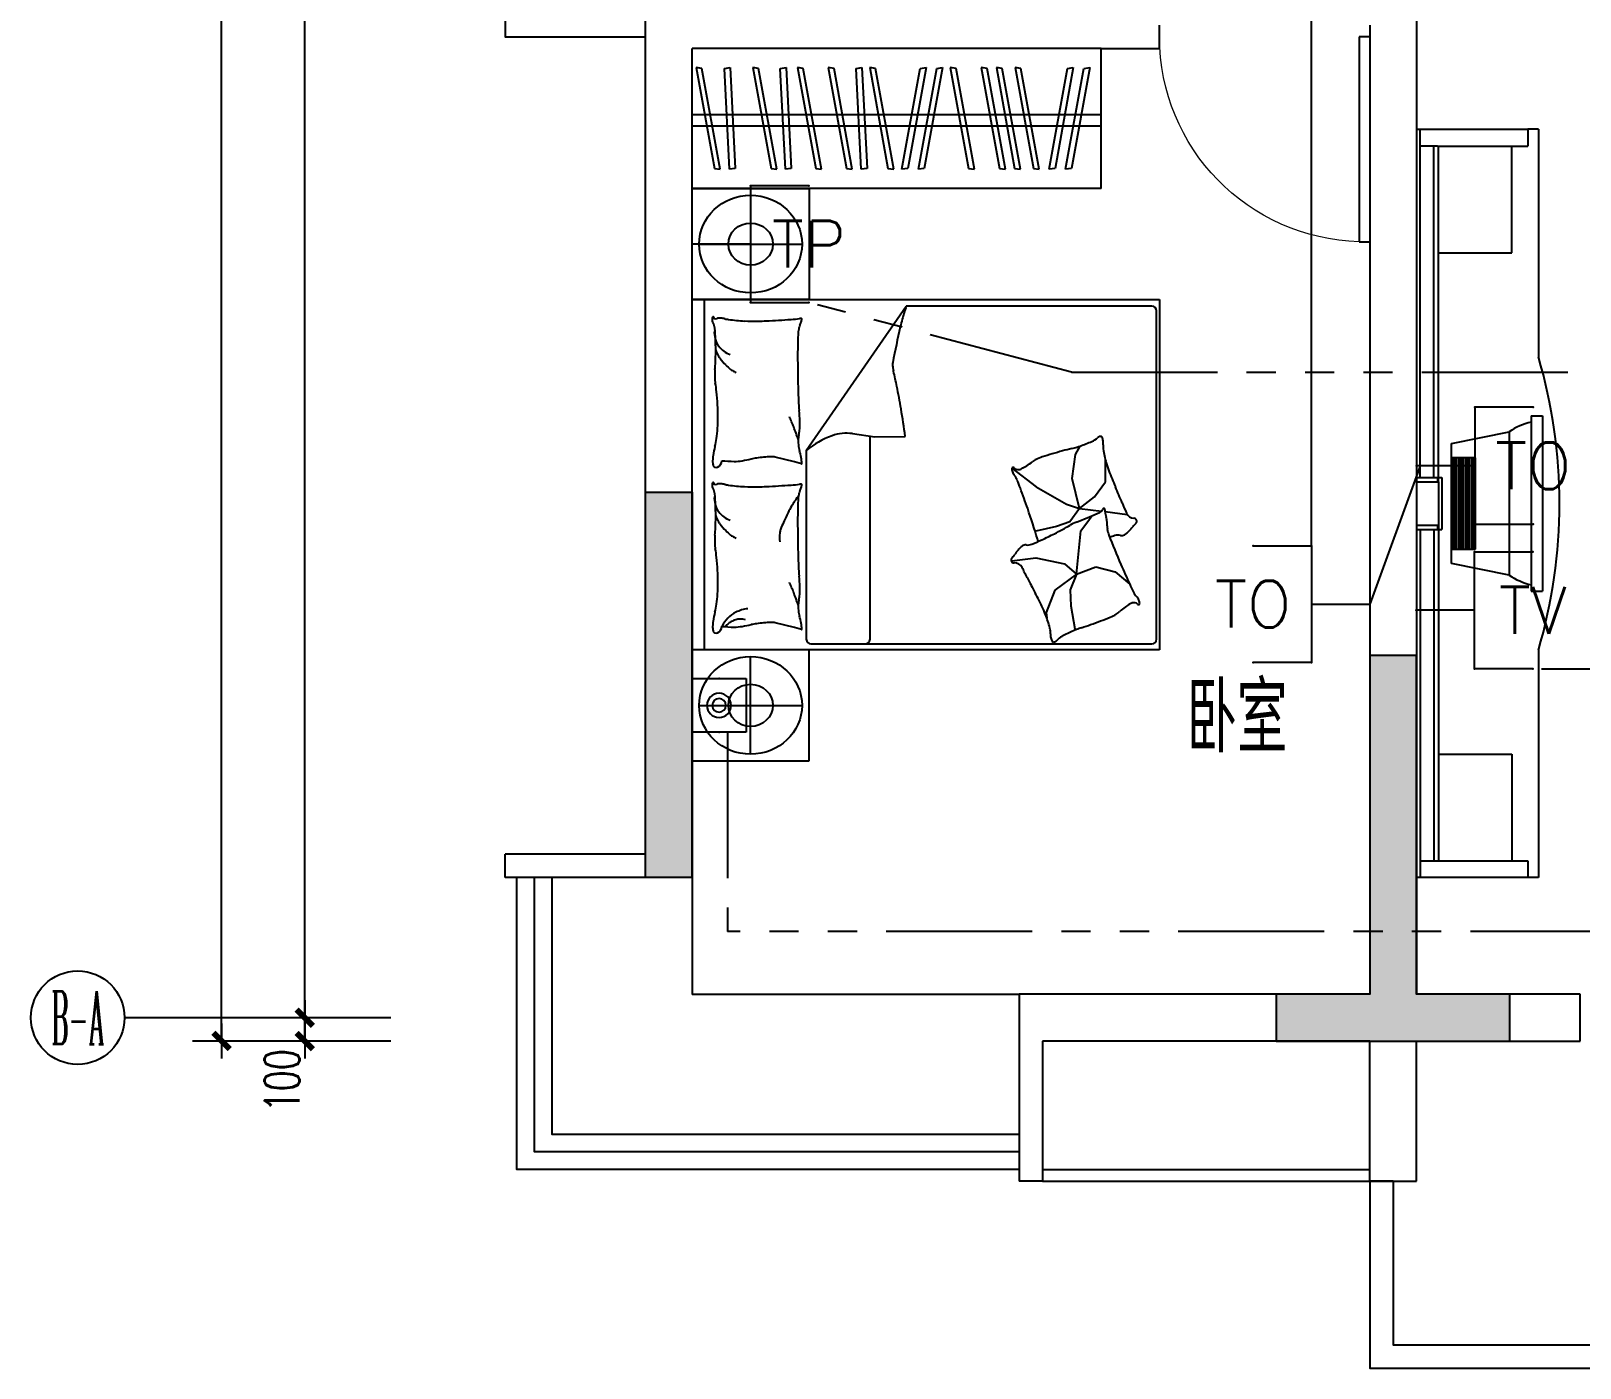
# Model space of a CAD drawing. Extents: x -41969 to 449372, y 65390 to 759577.
# Drawn here: x 317175 to 323805, y 709132 to 714857 of the extents above; entities that cross this region are included whole.
import ezdxf
from ezdxf.enums import TextEntityAlignment as Align

# ---------------------------------------------------------------- set-up
doc = ezdxf.new("R2010")
doc.units = 0
doc.header["$LTSCALE"] = 1000
doc.header["$MEASUREMENT"] = 0
doc.linetypes.add('PHANTOM2', pattern=[1.25, 0.625, -0.125, 0.125, -0.125, 0.125, -0.125])
doc.linetypes.add('PHANTOM3', pattern=[1.5, 0.625, -0.125, 0.125, -0.125, 0.125, -0.125, 0.125, -0.125])
for name, color, linetype in [('EQUIP-消防', 241, 'Continuous'), ('EQUIP-通讯', 241, 'Continuous'), ('IN-door', 2, 'Continuous'), ('jg新结构柱', 9, 'Continuous'), ('WALL', 7, 'Continuous'), ('WINDOW', 2, 'Continuous'), ('WIRE-照明', 120, 'Continuous'), ('室外建筑', 8, 'Continuous'), ('标注', 1, 'Continuous'), ('装修家具', 8, 'Continuous')]:
    doc.layers.add(name, color=color, linetype=linetype)
doc.styles.add('_TCH_AXIS', font='COMPLEX', dxfattribs={"bigfont": 'GBCBIG'})
doc.styles.add('_TEL_DIM', font='SIMPLEX', dxfattribs={"width": 0.8, "height": 3.5, "bigfont": 'HZTXT'})
doc.styles.add('DIM_FONT', font='SIMPLEX', dxfattribs={"width": 0.7, "bigfont": 'GBCBIG'})
doc.styles.get("Standard").update_dxf_attribs({"font": 'gbenor.shx', "bigfont": 'gbcbig.shx'})
doc.linetypes.add('TV', pattern='A,2.8,-0.1,["TV",_TEL_DIM,S=0.07,R=0,X=0,Y=-0.1],-0.52', length=3.42)
doc.dimstyles.new('DIMN', dxfattribs={"dimtxt": 300, "dimasz": 1, "dimexe": 250, "dimexo": 0, "dimgap": 150, "dimtad": 1, "dimdec": 0, "dimzin": 0, "dimdsep": 46, "dimtxsty": 'DIM_FONT', "dimblk": '_DIMX', "dimcen": 0.09, "dimclrd": 1, "dimclrt": 7, "dimadec": 0, "dimazin": 0, "dimtfac": 1, "dimtdec": 0, "dimtix": 1, "dimtmove": 2, "dimatfit": 3, "dimldrblk": '_DIMX', "dimfxl": 0, "dimtolj": 1, "dimtzin": 0, "dimarcsym": 0})

# ---------------------------------------------------------------- blocks, each defined once
blk = doc.blocks.new('A$C65FF3140')
at = {"color": 8}
for p, q in [((-15150, -6050.4), (-15150, -5450.4)), ((-16858.4, -5535.9), (-16883.1, -5532.2)), ((-16883.1, -5532.2), (-16804.7, -5963.6)), ((-16780.1, -5967.3), (-16858.4, -5535.9)), ((-16761.8, -5535.9), (-16737.2, -5532.2)), ((-16740.1, -5967.3), (-16761.8, -5535.9)), ((-16737.2, -5532.2), (-16715.5, -5963.6)), ((-16615.7, -5535.9), (-16640.3, -5532.2)), ((-16640.3, -5532.2), (-16562, -5963.6)), ((-16537.3, -5967.3), (-16615.7, -5535.9)), ((-16522.8, -5535.9), (-16498.2, -5532.2)), ((-16501.2, -5967.3), (-16522.8, -5535.9)), ((-16498.2, -5532.2), (-16476.5, -5963.6)), ((-16424.5, -5535.9), (-16449.1, -5532.2)), ((-16449.1, -5532.2), (-16370.8, -5963.6)), ((-16346.1, -5967.3), (-16424.5, -5535.9)), ((-16293, -5535.9), (-16317.7, -5532.2)), ((-16317.7, -5532.2), (-16239.3, -5963.6)), ((-16214.7, -5967.3), (-16293, -5535.9)), ((-16198.1, -5535.9), (-16173.4, -5532.2)), ((-16176.4, -5967.3), (-16198.1, -5535.9)), ((-16173.4, -5532.2), (-16151.8, -5963.6)), ((-16115.7, -5535.9), (-16140.3, -5532.2)), ((-16140.3, -5532.2), (-16062, -5963.6)), ((-16037.3, -5967.3), (-16115.7, -5535.9)), ((-16002, -5967.3), (-15923.7, -5535.9)), ((-15899, -5532.2), (-15977.4, -5963.6)), ((-15931.8, -5967.3), (-15853.4, -5535.9)), ((-15923.7, -5535.9), (-15899, -5532.2)), ((-15828.8, -5532.2), (-15907.1, -5963.6)), ((-15853.4, -5535.9), (-15828.8, -5532.2)), ((-15770.5, -5535.9), (-15795.2, -5532.2)), ((-15795.2, -5532.2), (-15716.8, -5963.6)), ((-15692.2, -5967.3), (-15770.5, -5535.9)), ((-15638, -5535.9), (-15662.7, -5532.2)), ((-15662.7, -5532.2), (-15584.3, -5963.6)), ((-15559.7, -5967.3), (-15638, -5535.9)), ((-15573.6, -5535.9), (-15598.2, -5532.2)), ((-15598.2, -5532.2), (-15519.9, -5963.6)), ((-15495.2, -5967.3), (-15573.6, -5535.9)), ((-15493.1, -5535.9), (-15517.7, -5532.2)), ((-15517.7, -5532.2), (-15439.4, -5963.6)), ((-15414.7, -5967.3), (-15493.1, -5535.9)), ((-15371.7, -5967.3), (-15293.4, -5535.9)), ((-15268.7, -5532.2), (-15347.1, -5963.6)), ((-15301.5, -5967.3), (-15223.1, -5535.9)), ((-15293.4, -5535.9), (-15268.7, -5532.2)), ((-15198.5, -5532.2), (-15276.8, -5963.6)), ((-15223.1, -5535.9), (-15198.5, -5532.2)), ((-15150, -5733.9), (-16900, -5733.9)), ((-16900, -5782.2), (-15150, -5782.2)), ((-13800, -5796.4), (-13800, -9000.4)), ((-13800, -5796.4), (-13323, -5796.4)), ((-13783.8, -7286.8), (-13783.8, -5796.4)), ((-13323, -5796.4), (-13323, -5868.4)), ((-13278, -5796.4), (-13323, -5796.4)), ((-13278, -5796.4), (-13278, -6770.4)), ((-13710, -5868.4), (-13783.8, -5868.4)), ((-13726.2, -7286.8), (-13726.2, -5868.4)), ((-13710, -5868.4), (-13323, -5868.4)), ((-13705.5, -6325.6), (-13705.5, -5868.4)), ((-13392.3, -6325.6), (-13392.3, -5868.4)), ((-16804.7, -5963.6), (-16780.1, -5967.3)), ((-16715.5, -5963.6), (-16740.1, -5967.3)), ((-16562, -5963.6), (-16537.3, -5967.3)), ((-16476.5, -5963.6), (-16501.2, -5967.3)), ((-16370.8, -5963.6), (-16346.1, -5967.3)), ((-16239.3, -5963.6), (-16214.7, -5967.3)), ((-16151.8, -5963.6), (-16176.4, -5967.3)), ((-16062, -5963.6), (-16037.3, -5967.3)), ((-15977.4, -5963.6), (-16002, -5967.3)), ((-15907.1, -5963.6), (-15931.8, -5967.3)), ((-15716.8, -5963.6), (-15692.2, -5967.3)), ((-15584.3, -5963.6), (-15559.7, -5967.3)), ((-15519.9, -5963.6), (-15495.2, -5967.3)), ((-15439.4, -5963.6), (-15414.7, -5967.3)), ((-15347.1, -5963.6), (-15371.7, -5967.3)), ((-15276.8, -5963.6), (-15301.5, -5967.3)), ((-15150, -6050.4), (-16900, -6050.4)), ((-16900, -6050.4), (-16400, -6050.4)), ((-16900, -6525.4), (-16900, -6050.4)), ((-16650, -6078.9), (-16650, -6496.9)), ((-16400, -6050.4), (-16400, -6525.4)), ((-16870, -6287.9), (-16430, -6287.9)), ((-13705.5, -6325.6), (-13392.3, -6325.6)), ((-13705.5, -7286.8), (-13705.5, -6325.6)), ((-16400, -6525.4), (-16900, -6525.4)), ((-16400, -6525.4), (-16900, -6525.4)), ((-16900, -8025.4), (-16900, -6525.4)), ((-16900, -6525.4), (-14900, -6525.4)), ((-16847.6, -8025.4), (-16847.6, -6525.4)), ((-16411.5, -7171.9), (-15984.1, -6553.8)), ((-14932.2, -6553.8), (-15984.1, -6553.8)), ((-14900, -6525.4), (-14900, -8025.4)), ((-14912.2, -7979.6), (-14912.2, -6573.8)), ((-13309.4, -7023.1), (-13309.4, -7773.7)), ((-13309.4, -7023.1), (-13260.8, -7023.1)), ((-13260.8, -7023.1), (-13260.8, -7773.7)), ((-13649.6, -7141.7), (-13403.2, -7091.8)), ((-13403.2, -7091.8), (-13403.2, -7705.1)), ((-16213.8, -7099.4), (-16118.4, -7113)), ((-16138.9, -7979.6), (-16138.9, -7110.1)), ((-16118.4, -7113), (-15988.3, -7111.3)), ((-15259.7, -7188.7), (-15239.7, -7152.6)), ((-13649.6, -7655.1), (-13649.6, -7141.7)), ((-16461.7, -7220.8), (-16544.3, -7200.2)), ((-16431.7, -7228.3), (-16461.7, -7220.8)), ((-16411.5, -7171.9), (-16411.5, -7979.6)), ((-15273.5, -7291.4), (-15259.7, -7188.7)), ((-15131.3, -7305.3), (-15131.3, -7212.4)), ((-13547.5, -7202.4), (-13649.6, -7202.4)), ((-13646.1, -7202.4), (-13646.1, -7594.4)), ((-13637.1, -7202.4), (-13637.1, -7594.4)), ((-13628.1, -7202.4), (-13628.1, -7594.4)), ((-13619.1, -7202.4), (-13619.1, -7594.4)), ((-13610.1, -7202.4), (-13610.1, -7594.4)), ((-13601.1, -7202.4), (-13601.1, -7594.4)), ((-13592.1, -7202.4), (-13592.1, -7594.4)), ((-13583.1, -7202.4), (-13583.1, -7594.4)), ((-13574.1, -7202.4), (-13574.1, -7594.4)), ((-13565.1, -7202.4), (-13565.1, -7594.4)), ((-13556.1, -7202.4), (-13556.1, -7594.4)), ((-13547.5, -7594.4), (-13547.5, -7202.4)), ((-15531.6, -7247.8), (-15427.6, -7327)), ((-15241.9, -7419.9), (-15273.5, -7291.4)), ((-13800, -7286.8), (-13692, -7286.8)), ((-13710, -7286.8), (-13710, -7305.7)), ((-13705.5, -7305.7), (-13705.5, -7286.8)), ((-13692, -7286.8), (-13692, -7510)), ((-15427.6, -7327), (-15297.3, -7402.1)), ((-15178.7, -7370.5), (-15131.3, -7305.3)), ((-13800, -7305.7), (-13710, -7305.7)), ((-13710, -7305.7), (-13705.5, -7305.7)), ((-13705.5, -7305.7), (-13705.5, -7491.1)), ((-15297.3, -7402.1), (-15241.9, -7419.9)), ((-15241.9, -7419.9), (-15283.4, -7477.3)), ((-15241.9, -7419.9), (-15178.7, -7370.5)), ((-15241.9, -7419.9), (-15147.8, -7431.7)), ((-15283.4, -7477.3), (-15340.7, -7497)), ((-15255.8, -7478.1), (-15199.4, -7455.1)), ((-15236.1, -7515.4), (-15200, -7465.5)), ((-15200, -7465.5), (-15191.4, -7453.5)), ((-15199.4, -7455.1), (-15156, -7437.4)), ((-15133.1, -7433.5), (-15038.5, -7445.4)), ((-13800, -7491.1), (-13710, -7491.1)), ((-13710, -7491.1), (-13710, -7510)), ((-13710, -7491.1), (-13705.5, -7491.1)), ((-13705.5, -7491.1), (-13705.5, -7510)), ((-15340.7, -7497), (-15429.6, -7516.8)), ((-15255, -7701.2), (-15236.1, -7515.4)), ((-13800, -7510), (-13692, -7510)), ((-13783.8, -7510), (-13783.8, -9000.4)), ((-13726.2, -7510), (-13726.2, -8928.4)), ((-13705.5, -7510), (-13705.5, -8471.2)), ((-13649.6, -7594.4), (-13547.5, -7594.4)), ((-15531.7, -7644.4), (-15428.6, -7630.6)), ((-15428.6, -7630.6), (-15306.5, -7656.4)), ((-15306.5, -7656.4), (-15255, -7701.2)), ((-15255, -7701.2), (-15172.5, -7670.2)), ((-15172.5, -7670.2), (-15089.9, -7690.8)), ((-13403.2, -7705.1), (-13649.6, -7655.1)), ((-15255, -7701.2), (-15347.8, -7770)), ((-15255, -7701.2), (-15282.5, -7768.2)), ((-15089.9, -7690.8), (-15027.4, -7744.4)), ((-15347.8, -7770), (-15385.6, -7864.6)), ((-15282.5, -7768.2), (-15279, -7837.1)), ((-13309.4, -7773.7), (-13260.8, -7773.7)), ((-15385.6, -7864.6), (-15382.2, -7888.7)), ((-15279, -7837.1), (-15261.8, -7935.1)), ((-16461.7, -7930.1), (-16544.3, -7909.4)), ((-16431.7, -7937.6), (-16461.7, -7930.1)), ((-15261.8, -7935.1), (-15255.4, -7938.4)), ((-16391.5, -7999.6), (-14932.2, -7999.6)), ((-16400, -8025.4), (-16900, -8025.4)), ((-16900, -8025.4), (-16900, -8500.4)), ((-14900, -8025.4), (-16900, -8025.4)), ((-16650, -8471.9), (-16650, -8053.9)), ((-16400, -8500.4), (-16400, -8025.4)), ((-13278, -8026.4), (-13278, -9000.4)), ((-16870, -8262.9), (-16430, -8262.9)), ((-13705.5, -8471.2), (-13392.3, -8471.2)), ((-13705.5, -8471.2), (-13705.5, -8928.4)), ((-13392.3, -8471.2), (-13392.3, -8928.4)), ((-16900, -8500.4), (-16400, -8500.4)), ((-13783.8, -8928.4), (-13323, -8928.4)), ((-13323, -8928.4), (-13323, -9000.4)), ((-13278, -9000.4), (-13800, -9000.4))]:
    blk.add_line(p, q, dxfattribs=at)
for centre, radius, start, end in [((-14236.1, -7112.9), 1835.1, 162.26361, 164.06481), ((-14932.2, -6573.8), 20, 0, 90), ((-16785.7, -6610.8), 28.9, 175.69746, 210.65125), ((-16789.4, -6610.5), 25.1, 158.2117, 175.69746), ((-16809.6, -6602.5), 3.42, 109.56397, 158.2117), ((-16810, -6601.4), 2.32, 348.10694, 109.56397), ((-16856.9, -6653), 53.9, 5.25919, 30.65125), ((-16803.5, -6602.8), 4.28, 168.10694, 248.0096), ((-16799.3, -6592.3), 15.6, 248.0096, 291.42098), ((-16781.6, -6637.3), 32.8, 81.86652, 111.42098), ((-16811.8, -6848.4), 246, 77.89054, 81.86652), ((-16718.5, -6414), 198.3, 257.89054, 262.3191), ((-16623, -5705.7), 913.1, 262.3191, 266.63125), ((-16636.8, -5939.6), 678.7, 266.63125, 271.63309), ((-16656.3, -5253.4), 1365.2, 271.63309, 273.05496), ((-17310.3, 6999.5), 13635.6, 273.05496, 273.50486), ((-16496.3, -6289.9), 321.2, 273.50486, 279.99836), ((-16437.2, -6625.3), 19.3, 73.30223, 99.99836), ((-16507.2, -6600.4), 76.7, 332.71588, 343.77885), ((-16517.5, -6597.3), 87.5, 343.77885, 352.87961), ((-16432, -6608), 1.32, 352.87961, 73.30223), ((-15368.6, -6789.5), 657.4, 164.06481, 167.07446), ((-16706.2, -6666.6), 99.2, 175.78412, 195.93524), ((-17620.6, -6723.3), 820.8, 1.90789, 5.25919), ((-16706.2, -6666.6), 99.2, 195.93524, 216.08636), ((-18293.7, -6745.7), 1494.3, 359.42426, 1.90789), ((-15284.5, -6742.2), 1164, 176.42603, 179.71346), ((-16300.7, -6678.7), 145.9, 167.13096, 176.42603), ((-16398.8, -6656.3), 45.3, 152.71588, 167.13096), ((-12047.8, -7551.7), 4064.6, 167.07446, 169.27244), ((-17672.6, -6752), 873.2, 355.19815, 359.42426), ((-16580.7, -6658), 234, 200.86028, 207.23959), ((-16706.2, -6666.6), 99.2, 216.08636, 233.82335), ((-16706.2, -6666.6), 99.2, 233.82335, 251.56035), ((-10730.1, -6764.9), 5718.5, 179.71346, 180.97038), ((-16513.8, -6849.3), 289.7, 175.19815, 182.53859), ((-16720.5, -6730), 76.8, 207.23959, 218.38857), ((-16473.7, -6534.4), 391.6, 218.38857, 223.81151), ((-16593.8, -6649.7), 225.2, 223.81151, 230.96506), ((-16704.6, -6786.3), 49.3, 230.96506, 241.68324), ((-15984.2, -6805.9), 58.1, 169.27244, 187.73038), ((-15849.4, -6787.6), 194.2, 187.73038, 193.1904), ((-15423.8, -7398.4), 2235.8, 343.68789, 16.3121), ((-16651, -6855.4), 152.4, 182.53859, 190.18988), ((-17321.9, -6976), 529.3, 6.0867, 10.18988), ((-16633, -6653.5), 200.2, 241.68324, 246.99723), ((-13086.1, -6804.8), 3362.2, 180.97038, 182.60963), ((-18487.9, -7406), 2515.8, 11.67414, 13.1904), ((-17838.7, -7031.1), 1049, 0, 6.0867), ((-15229.6, -6902.5), 1216.5, 182.60963, 184.61758), ((-18558.6, -7420.6), 2588, 9.49502, 11.67414), ((-17152, -7343.2), 738.7, 23.48441, 25.31107), ((-17842.3, -7113.6), 1404.8, 2.74906, 4.61758), ((-19734.3, -7617.3), 3780.1, 7.692, 9.49502), ((-17472.4, -7031.1), 682.7, 352.45315, 0), ((-17152, -7343.2), 738.7, 21.65774, 23.48441), ((-17152, -7343.2), 738.7, 19.42798, 21.65774), ((-16668.9, -7057.2), 230.1, 348.44144, 2.74906), ((-13248.1, -7314.6), 271.5, 103.04455, 124.83799), ((-16509.3, -7237.4), 304.8, 164.25602, 171.56281), ((-17035.7, -7088.9), 242.2, 344.25602, 352.45315), ((-17152, -7343.2), 738.7, 17.19822, 19.42798), ((-16300.6, -7132.5), 145.9, 168.44144, 186.43405), ((-16326.6, -7135.5), 119.7, 186.43405, 197.38641), ((-16172.2, -7460.7), 375.1, 110.14884, 129.64454), ((-16239.3, -7277.7), 180.1, 81.86442, 110.14884), ((-15406.2, -6633.6), 545.4, 283.841, 286.31224), ((-15303.4, -6984.6), 179.8, 286.31224, 290.77727), ((-16183.9, -4663.9), 2661.9, 290.77727, 291.9373), ((-15217.7, -7063), 75.5, 291.9373, 315.09547), ((-15152.4, -7128.1), 16.8, 84.64276, 135.09547), ((-15151.3, -7117.2), 5.8, 27.29586, 84.64276), ((-15191.4, -7137.9), 50.9, 8.64435, 27.29586), ((-15078.5, -7155.9), 63, 172.216, 188.22934), ((-15200.3, -7139.2), 59.9, 352.216, 8.64435), ((-16651.3, -7216.3), 161.1, 171.56281, 180), ((-16722.1, -7216.3), 90.4, 180, 191.27238), ((-16807.3, -7212.6), 34.2, 296.58052, 355.59979), ((-16720.1, -6726.4), 491.8, 263.76764, 270), ((-16720.1, -7014.3), 204, 270, 279.68437), ((-16834.2, -6345.9), 882, 279.68437, 282.19838), ((-16580.8, -7518), 317.1, 98.00505, 102.19838), ((-16533.2, -7856.3), 658.8, 92.66488, 98.00505), ((-16560.7, -7265.9), 67.7, 75.95481, 92.66488), ((-16660.1, -7239.9), 229.7, 9.4841, 17.38641), ((-16700.6, -7246.7), 270.8, 4.08294, 9.4841), ((-15567.8, -7070.9), 194, 300.90563, 309.70047), ((-15392.2, -7282.5), 81, 116.07349, 129.70047), ((-15341.4, -7386.2), 196.5, 107.8396, 116.07349), ((-14788, -9105.9), 2003, 105.26254, 107.8396), ((-14881.4, -8763.5), 1648.1, 103.841, 105.26254), ((-14715.3, -7103.3), 430, 188.22934, 196.35275), ((-14529.5, -7048.8), 623.6, 196.35275, 203.0962), ((-16797.9, -7231.4), 13.1, 191.27238, 296.58052), ((-16431.4, -7227.4), 0.917, 255.95506, 4.08294), ((-15496.4, -7250.3), 35.2, 176.05164, 200.34521), ((-15527.2, -7248.2), 4.43, 103.28084, 176.05164), ((-15473.1, -7241.6), 60.1, 200.34521, 218.58539), ((-15526.7, -7250), 6.3, 36.57918, 103.28084), ((-15510.3, -7237.8), 14.2, 216.57918, 259.59261), ((-15582, -7328.5), 79.2, 22.70692, 38.58539), ((-15498.9, -7175.8), 77.1, 259.59261, 267.27138), ((-15501.9, -7237.6), 15.3, 267.27138, 284.57091), ((-15507.9, -7214.3), 39.3, 284.57091, 296.81793), ((-15649, -6935.3), 352, 296.81793, 300.90563), ((-16785.7, -7320), 28.9, 175.69746, 210.65125), ((-16789.4, -7319.8), 25.1, 158.2117, 175.69746), ((-16809.6, -7311.7), 3.42, 109.56397, 158.2117), ((-16810, -7310.7), 2.32, 348.10694, 109.56397), ((-16856.9, -7362.3), 53.9, 5.25919, 30.65125), ((-16803.5, -7312), 4.28, 168.10694, 248.0096), ((-16799.3, -7301.5), 15.6, 248.0096, 291.42098), ((-17620.6, -7432.5), 820.8, 1.90789, 5.25919), ((-16781.6, -7346.6), 32.8, 81.86652, 111.42098), ((-16811.8, -7557.7), 246, 77.89054, 81.86652), ((-16718.5, -7123.2), 198.3, 257.89054, 262.3191), ((-16623, -6414.9), 913.1, 262.3191, 266.63125), ((-16636.8, -6648.8), 678.7, 266.63125, 271.63309), ((-16656.3, -5962.6), 1365.2, 271.63309, 273.05496), ((-17310.3, 6290.3), 13635.6, 273.05496, 273.50486), ((-16496.3, -6999.2), 321.2, 273.50486, 279.99836), ((-16300.7, -7387.9), 145.9, 167.13096, 176.42603), ((-16398.8, -7365.5), 45.3, 152.71588, 167.13096), ((-16437.2, -7334.5), 19.3, 73.30223, 99.99836), ((-16507.2, -7309.6), 76.7, 332.71588, 343.77885), ((-16517.5, -7306.6), 87.5, 343.77885, 352.87961), ((-16432, -7317.3), 1.32, 352.87961, 73.30223), ((-16281.1, -7621.1), 837.1, 20.12867, 22.70692), ((-20278.3, -9086.1), 5094.2, 19.08362, 20.12867), ((-9732.8, -5003.2), 5838.3, 203.0962, 203.45233), ((-20686.6, -9755.2), 6101.9, 23.10398, 23.45233), ((-16706.2, -7375.9), 99.2, 175.78412, 195.93524), ((-16706.2, -7375.9), 99.2, 195.93524, 216.08636), ((-18293.7, -7455), 1494.3, 359.42426, 1.90789), ((-16206.3, -7570), 312.6, 147.86502, 153.50152), ((-15854, -7791.3), 728.6, 144.17371, 147.86502), ((-15284.5, -7451.4), 1164, 176.42603, 179.71346), ((-18436.2, -8448.8), 3145, 16.60846, 19.08362), ((-15164.7, -7416), 23.1, 292.23548, 342.81326), ((-15138.2, -7424.2), 4.67, 19.37993, 162.81326), ((-15142.5, -7425.7), 9.2, 355.74068, 19.37993), ((-16928.7, -8152), 2016.2, 22.01877, 23.10398), ((-12188.2, -6235), 3097.2, 202.01877, 202.89436), ((-17672.6, -7461.2), 873.2, 355.19815, 359.42426), ((-16580.7, -7367.2), 234, 200.86028, 207.23959), ((-16720.5, -7439.2), 76.8, 207.23959, 218.38857), ((-16706.2, -7375.9), 99.2, 216.08636, 233.82335), ((-16473.7, -7243.7), 391.6, 218.38857, 223.81151), ((-16706.2, -7375.9), 99.2, 233.82335, 251.56035), ((-16047.7, -7688.3), 506.6, 155.67347, 159.32572), ((-15204.3, -8069.6), 1432.3, 153.50152, 155.67347), ((-10730.1, -7474.2), 5718.5, 179.71346, 180.97038), ((-16062.7, -6134.4), 1565.2, 297.08835, 299.93597), ((-15174.7, -7676.5), 214.3, 112.23548, 119.93597), ((-15099.5, -7428.9), 34, 175.74068, 187.98224), ((-14939.5, -7406.5), 195.5, 187.98224, 194.88069), ((-15301.8, -7502.7), 179.4, 7.67836, 14.88069), ((-15194.6, -7488.3), 71.2, 355.48816, 7.67836), ((-15008.4, -7425.9), 35.9, 202.89436, 268.84961), ((-14723.8, -7747), 382.5, 138.07538, 139.38782), ((-15009.4, -7474.5), 12.7, 316.7905, 88.84961), ((-14974.8, -7521.6), 45.2, 131.47671, 138.07538), ((-15050.9, -7435.5), 69.7, 311.47671, 316.7905), ((-16513.8, -7558.6), 289.7, 175.19815, 182.53859), ((-16593.8, -7358.9), 225.2, 223.81151, 230.96506), ((-16704.6, -7495.5), 49.3, 230.96506, 241.68324), ((-16633, -7362.7), 200.2, 241.68324, 246.99723), ((-16254, -7545.1), 272.1, 175.91723, 183.5552), ((-16467.5, -7529.9), 58, 159.32572, 175.91723), ((-15829.5, -6643.4), 1005.4, 292.41622, 295.05285), ((-15534.1, -7583.2), 116.6, 10.73662, 16.60846), ((-16118.1, -6026.1), 1686.8, 295.05285, 297.08835), ((-15057.5, -7499.1), 66.3, 175.48816, 188.12157), ((-15007.8, -7492), 116.6, 188.12157, 201.00435), ((-12180.6, -6406.5), 3145, 201.00435, 203.4795), ((-14779.8, -8492.3), 1005.4, 108.02034, 109.34479), ((-15076.6, -7579.7), 45.8, 77.55494, 108.02034), ((-15061.9, -7512.9), 22.6, 257.55494, 301.49769), ((-15090.5, -7466.2), 77.4, 301.49769, 312.08167), ((-15184.5, -7362.1), 217.6, 312.08167, 318.38902), ((-15515.6, -7068), 660.5, 318.38902, 319.38782), ((-16651, -7564.6), 152.4, 182.53859, 190.18988), ((-17321.9, -7685.2), 529.3, 6.0867, 10.18988), ((-13086.1, -7514.1), 3362.2, 180.97038, 182.60963), ((-15560.7, -7596.3), 45.2, 315.8726, 322.47126), ((-15828.2, -7390.8), 382.5, 322.47126, 323.7837), ((-14986.7, -8007.1), 660.5, 142.78491, 143.7837), ((-15339.4, -7739.2), 217.6, 136.47756, 142.78491), ((-15441.1, -7642.7), 77.4, 125.89357, 136.47756), ((-15473.2, -7598.3), 22.6, 81.95082, 125.89357), ((-15463.6, -7530.5), 45.8, 261.95082, 292.41622), ((-17838.7, -7740.3), 1049, 0, 6.0867), ((-15229.6, -7611.8), 1216.5, 182.60963, 184.61758), ((-15522.6, -7640.6), 12.7, 141.18639, 273.24549), ((-15478.2, -7676.3), 69.7, 135.8726, 141.18639), ((-15519.9, -7689.1), 35.9, 27.29024, 93.24549), ((-18240.4, -9092.7), 3097.2, 26.41465, 27.29024), ((-10392.7, -5629.9), 5094.2, 203.4795, 204.52455), ((-17472.4, -7740.3), 682.7, 352.45315, 0), ((-17152, -8052.4), 738.7, 23.48441, 25.31107), ((-16668.9, -7766.5), 230.1, 348.44144, 2.74906), ((-17842.3, -7822.8), 1404.8, 2.74906, 4.61758), ((-13660.9, -6817.9), 2016.2, 206.41465, 207.49986), ((-10036.9, -4931.4), 6101.9, 207.49986, 207.84822), ((-14265.8, -7397), 837.1, 204.52455, 207.1028), ((-13248.1, -7482.2), 271.5, 235.162, 256.95544), ((-17152, -8052.4), 738.7, 21.65774, 23.48441), ((-17152, -8052.4), 738.7, 19.42798, 21.65774), ((-17152, -8052.4), 738.7, 17.19822, 19.42798), ((-16300.6, -7841.8), 145.9, 168.44144, 186.43405), ((-20594.2, -10509.1), 5838.3, 27.49208, 27.84822), ((-15968.4, -8101.8), 623.6, 20.74863, 27.49208), ((-14940.5, -7742.3), 79.2, 207.1028, 222.98127), ((-15042.4, -7837.3), 60.1, 24.74109, 42.98127), ((-15019.8, -7826.8), 35.2, 0.44752, 24.74109), ((-16509.3, -7946.6), 304.8, 164.25602, 171.56281), ((-17035.7, -7798.2), 242.2, 344.25602, 352.45315), ((-16648.7, -7988.6), 139.9, 117.39883, 135.09762), ((-16648.7, -7988.6), 139.9, 106.51498, 117.39883), ((-16648.7, -7988.6), 139.9, 95.63113, 106.51498), ((-16326.6, -7844.7), 119.7, 186.43405, 197.38641), ((-16660.1, -7949.1), 229.7, 9.4841, 17.38641), ((-15787.3, -8033.2), 430, 12.62522, 20.74863), ((-15868.4, -6031), 2003, 289.65842, 292.23548), ((-15184.8, -7703.2), 196.5, 292.23548, 300.46937), ((-15126.2, -7802.7), 81, 300.46937, 314.09635), ((-14934.9, -8000.2), 194, 125.30151, 134.09635), ((-14843.5, -8129.2), 352, 121.21381, 125.30151), ((-15005.6, -7861.8), 39.3, 108.96679, 121.21381), ((-15013.4, -7839), 15.3, 91.66726, 108.96679), ((-15011.6, -7900.9), 77.1, 83.98849, 91.66726), ((-15005, -7838.2), 14.2, 40.97506, 83.98849), ((-14989.5, -7824.8), 6.3, 220.97506, 287.67673), ((-14989, -7826.6), 4.43, 287.67673, 0.44752), ((-16651.3, -7925.5), 161.1, 171.56281, 180), ((-16722.1, -7925.5), 90.4, 180, 191.27238), ((-16797.9, -7940.6), 13.1, 191.27238, 296.58052), ((-16807.3, -7921.8), 34.2, 296.58052, 355.59979), ((-16720.1, -7435.7), 491.8, 263.76764, 270), ((-16648.7, -7988.6), 139.9, 135.09762, 152.79641), ((-16684.7, -7979.2), 89.9, 131.44291, 143.73593), ((-16709.4, -7951.3), 52.6, 115.35512, 131.44291), ((-16667.2, -8040.3), 151.1, 111.81492, 115.35512), ((-16647, -8090.9), 205.6, 108.7799, 111.81492), ((-16720.1, -7723.5), 204, 270, 279.68437), ((-16695.1, -7949.4), 56.2, 90, 108.7799), ((-16695.1, -7984.8), 91.5, 75.31489, 90), ((-16834.2, -7055.1), 882, 279.68437, 282.19838), ((-16580.8, -8227.2), 317.1, 98.00505, 102.19838), ((-16533.2, -8565.5), 658.8, 92.66488, 98.00505), ((-16560.7, -7975.1), 67.7, 75.95481, 92.66488), ((-16700.6, -7955.9), 270.8, 4.08294, 9.4841), ((-16431.4, -7936.7), 0.917, 255.95506, 4.08294), ((-15429.2, -7953), 63, 356.61188, 12.62522), ((-14136.1, -10352.9), 2661.9, 115.17315, 116.33318), ((-15191.8, -8106.5), 179.8, 110.70812, 115.17315), ((-15062.5, -8448.6), 545.4, 108.23689, 110.70812), ((-15749, -6365.2), 1648.1, 288.23689, 289.65842), ((-16391.5, -7979.6), 20, 180, 270), ((-16158.9, -7979.6), 20, 270, 0), ((-15306.6, -7960.3), 59.9, 176.61188, 193.04023), ((-15315.3, -7962.3), 50.9, 193.04023, 211.69174), ((-15353.7, -7986), 5.8, 211.69174, 269.03864), ((-15353.5, -7975), 16.8, 269.03864, 319.49135), ((-15283.3, -8035), 75.5, 116.33318, 139.49135), ((-14932.2, -7979.6), 20, 270, 0)]:
    blk.add_arc(centre, radius, start, end, dxfattribs=at)
at = {"color": 8, "linetype": 'Continuous'}
for centre in [(-16650, -6287.9), (-16650, -8262.9)]:
    blk.add_ellipse(centre, major_axis=(220, 0), ratio=0.95, dxfattribs=at)
at = {"color": 8}
for centre in [(-16650, -6287.9), (-16650, -8262.9)]:
    blk.add_ellipse(centre, major_axis=(95, 0), ratio=0.95, dxfattribs=at)
at = {"color": 8, "ltscale": 1e-06, "style": 'DIM_FONT', "text_generation_flag": 4, "width": 0.8, "flags": 9}
for tag, p, rotation in [('YSIZE', (7913.6, 18100), 270), ('XSIZE', (7913.6, 18100), 270), ('YSIZE', (5350, 12479.8), 270.00007), ('XSIZE', (5350, 12479.8), 270.00007), ('YSIZE', (7913.6, 10300), 270), ('XSIZE', (7913.6, 10300), 270), ('YSIZE', (5350, 4679.8), 270.00007), ('XSIZE', (5350, 4679.8), 270.00007), ('YSIZE', (-4020.2, -3750), 180.00007), ('XSIZE', (-4020.2, -3750), 180.00007), ('YSIZE', (3779.8, -3750), 180.00007), ('XSIZE', (3779.8, -3750), 180.00007), ('YSIZE', (12500, -4413.7), 270.00007), ('XSIZE', (12500, -4413.7), 270.00007), ('XSIZE', (12451, -6050.4), 180), ('YSIZE', (12451, -6050.4), 180), ('YSIZE', (10569.5, -6235.4), 180), ('XSIZE', (10569.5, -6235.4), 180), ('XSIZE', (-6200, -6313.6), 180), ('YSIZE', (-6200, -6313.6), 180), ('XSIZE', (1600, -6313.6), 180), ('YSIZE', (1600, -6313.6), 180)]:
    blk.add_attdef(tag, p, '', height=0.5, rotation=rotation, dxfattribs=at)
at = {"color": 8, "style": 'DIM_FONT', "oblique": 0, "width": 0.8, "flags": 9}
for tag, p, rotation in [('YSIZE', (5516.7, 17078.2), 360), ('XSIZE', (5516.7, 17078.2), 360), ('YSIZE', (5516.7, 9278.2), 360), ('XSIZE', (5516.7, 9278.2), 360), ('YSIZE', (-7221.8, -3916.7), 270), ('XSIZE', (-7221.8, -3916.7), 270), ('YSIZE', (578.2, -3916.7), 270), ('XSIZE', (578.2, -3916.7), 270)]:
    blk.add_attdef(tag, p, '', height=0.413, rotation=rotation, dxfattribs=at)
at = {"color": 8, "ltscale": 1e-06, "style": 'DIM_FONT', "width": 0.8, "flags": 9}
for tag, p, rotation in [('YSIZE', (5350, 16101), 89.99993), ('XSIZE', (5350, 16101), 89.99993), ('XSIZE', (7913.6, 10500), 90), ('YSIZE', (7913.6, 10500), 90), ('YSIZE', (7913.6, 2700.1), 90), ('XSIZE', (7913.6, 2700.1), 90), ('YSIZE', (-16900, -4413.7), 269.99993), ('XSIZE', (-16900, -4413.7), 269.99993)]:
    blk.add_attdef(tag, p, '', height=0.5, rotation=rotation, dxfattribs=at)
at = {"color": 8, "style": 'DIM_FONT', "text_generation_flag": 4, "width": 0.8, "flags": 9}
for tag, p, rotation in [('YSIZE', (5516.7, 11521.8), 0), ('XSIZE', (5516.7, 11521.8), 0), ('YSIZE', (5516.7, 3721.8), 0), ('XSIZE', (5516.7, 3721.8), 0), ('YSIZE', (9342.9, -1535.9), 180), ('XSIZE', (9342.9, -1535.9), 180), ('YSIZE', (-4978.2, -3916.7), 270), ('XSIZE', (-4978.2, -3916.7), 270), ('YSIZE', (2821.8, -3916.7), 270), ('XSIZE', (2821.8, -3916.7), 270)]:
    blk.add_attdef(tag, p, '', height=0.413, rotation=rotation, dxfattribs=at)
at = {"color": 8, "ltscale": 1e-06, "style": 'DIM_FONT', "oblique": 0, "width": 0.8, "flags": 9}
for tag, p, rotation in [('YSIZE', (5350, 8320.2), 89.99993), ('XSIZE', (5350, 8320.2), 89.99993), ('YSIZE', (-8179.8, -3750), 359.99993), ('XSIZE', (-8179.8, -3750), 359.99993), ('YSIZE', (-379.8, -3750), 359.99993), ('XSIZE', (-379.8, -3750), 359.99993)]:
    blk.add_attdef(tag, p, '', height=0.5, rotation=rotation, dxfattribs=at)
at = {"color": 8, "text_generation_flag": 4, "flags": 9}
for tag, p, height, width in [('YSIZE', (-14000.3, -1399.1), 0.666, 0.834261), ('XSIZE', (-14000.3, -1399.1), 0.666, 0.834261), ('YSIZE', (-10846.1, -3267.1), 0.5, 0.8), ('XSIZE', (-10846.1, -3267.1), 0.5, 0.8)]:
    blk.add_attdef(tag, p, '', height=height, rotation=180, dxfattribs=dict(at, width=width))
at = {"color": 8, "flags": 9}
for tag, p, height, width in [('YSIZE', (9600.3, -1399.1), 0.666, 0.834261), ('XSIZE', (9600.3, -1399.1), 0.666, 0.834261), ('YSIZE', (6446.1, -3267.1), 0.5, 0.8), ('XSIZE', (6446.1, -3267.1), 0.5, 0.8)]:
    blk.add_attdef(tag, p, '', height=height, dxfattribs=dict(at, width=width))
at = {"color": 8, "style": 'DIM_FONT', "width": 0.8, "flags": 9}
for tag in ['YSIZE', 'XSIZE']:
    blk.add_attdef(tag, (-13742.9, -1535.9), '', height=0.413, dxfattribs=at)
at = {"color": 8, "flags": 9}
for tag, p in [('YSIZE', (5880.4, -5584.1)), ('XSIZE', (5880.4, -5584.1)), ('YSIZE', (5880.4, -5584.1)), ('XSIZE', (5880.4, -5584.1)), ('YSIZE', (9400, -8940.7)), ('XSIZE', (9400, -8940.7))]:
    blk.add_attdef(tag, p, '', height=0.5, dxfattribs=at)
at = {"color": 8, "ltscale": 1e-06, "style": 'DIM_FONT', "width": 0.8, "flags": 9}
for tag, p in [('YSIZE', (-16900, -6050.4)), ('XSIZE', (-16900, -6050.4)), ('YSIZE', (-14969.5, -6235.4)), ('XSIZE', (-14969.5, -6235.4)), ('YSIZE', (-6000, -6313.6)), ('XSIZE', (-6000, -6313.6)), ('YSIZE', (1800, -6313.6)), ('XSIZE', (1800, -6313.6))]:
    blk.add_attdef(tag, p, '', height=0.5, dxfattribs=at)
at = {"color": 8, "text_generation_flag": 4, "flags": 9}
for tag, p in [('YSIZE', (-10280.4, -6139.1)), ('XSIZE', (-10280.4, -6139.1)), ('YSIZE', (-13800, -9000.4)), ('XSIZE', (-13800, -9000.4))]:
    blk.add_attdef(tag, p, '', height=0.5, rotation=180, dxfattribs=at)
blk = doc.blocks.new('sdarw52y5fghg')
at = {"layer": 'jg新结构柱'}
h = blk.add_hatch(color=256, dxfattribs=at)
h.dxf.hatch_style = 1
h.paths.add_polyline_path([(16257.6, -2243070.7), (16257.6, -2242470.7), (16507.6, -2242470.7), (16507.6, -2242820.7), (17907.6, -2242820.7), (17907.6, -2243070.7)])
h.paths.add_polyline_path([(24257.6, -2243070.7), (23728.4, -2243070.7), (23728.4, -2242870.7), (24057.6, -2242870.7), (24057.6, -2240670.7), (24257.6, -2240670.7)])
h.paths.add_polyline_path([(14257.6, -2235370.7), (16457.6, -2235370.7), (16457.6, -2235570.7), (14457.6, -2235570.7), (14457.6, -2237020.7), (14257.6, -2237020.7)])
h.paths.add_polyline_path([(26057.6, -2240370.7), (26057.6, -2239770.7), (26257.6, -2239770.7), (26257.6, -2240170.7), (28157.6, -2240170.7), (28157.6, -2240370.7)])
h.paths.add_polyline_path([(33757.6, -2240370.7), (33757.6, -2239770.7), (33557.6, -2239770.7), (33557.6, -2240170.7), (32107.6, -2240170.7), (32107.6, -2240370.7)])
h.paths.add_polyline_path([(33757.6, -2224570.7), (33757.6, -2225170.7), (33557.6, -2225170.7), (33557.6, -2224770.7), (32107.6, -2224770.7), (32107.6, -2224570.7)])
h.paths.add_polyline_path([(26057.6, -2224570.7), (26057.6, -2225170.7), (26257.6, -2225170.7), (26257.6, -2224770.7), (27707.6, -2224770.7), (27707.6, -2224570.7)])
h.paths.add_polyline_path([(27707.6, -2232370.7), (27707.6, -2232570.7), (26357.6, -2232570.7), (26357.6, -2233170.7), (26057.6, -2233170.7), (26057.6, -2231770.7), (26357.6, -2231770.7), (26357.6, -2232370.7)])
h.paths.add_polyline_path([(32107.6, -2232370.7), (32107.6, -2232570.7), (33457.6, -2232570.7), (33457.6, -2233170.7), (33757.6, -2233170.7), (33757.6, -2231770.7), (33457.6, -2231770.7), (33457.6, -2232370.7)])
h.paths.add_polyline_path([(35157.6, -2242871.1), (34557.6, -2242871.1), (34557.6, -2243071.1), (34957.6, -2243071.1), (34957.6, -2244521.1), (35157.6, -2244521.1)])
h.paths.add_polyline_path([(32057.6, -2244520.7), (31857.6, -2244520.7), (31857.6, -2243070.7), (31457.6, -2243070.7), (31457.6, -2242870.7), (32457.6, -2242870.7), (32457.6, -2243070.7), (32057.6, -2243070.7)])
h.paths.add_polyline_path([(34957.6, -2251870.7), (35157.6, -2251870.7), (35157.6, -2251670.7), (35157.6, -2250220.7), (34957.6, -2250220.7)])
h.paths.add_polyline_path([(14457.6, -2243070.3), (13857.6, -2243070.3), (13857.6, -2242870.3), (14257.6, -2242870.3), (14257.6, -2241420.3), (14457.6, -2241420.3)])
h.paths.add_polyline_path([(5357.6, -2242870.7), (5957.6, -2242870.7), (5957.6, -2243070.7), (5557.6, -2243070.7), (5557.6, -2244520.7), (5357.6, -2244520.7)])
h.paths.add_polyline_path([(8457.6, -2244520.3), (8657.6, -2244520.3), (8657.6, -2243070.3), (9057.6, -2243070.3), (9057.6, -2242870.3), (8057.6, -2242870.3), (8057.6, -2243070.3), (8457.6, -2243070.3)])
h.paths.add_polyline_path([(28157.6, -2244870.7), (27957.6, -2244870.7), (27957.6, -2245070.7), (27957.6, -2247120.7), (28157.6, -2247120.7)])
h.paths.add_polyline_path([(12357.6, -2244870.7), (12557.6, -2244870.7), (12557.6, -2245070.7), (12557.6, -2247120.7), (12357.6, -2247120.7)])
h.paths.add_polyline_path([(20157.6, -2246770.3), (20357.6, -2246770.3), (20357.6, -2245170.3), (20757.6, -2245170.3), (20757.6, -2244870.3), (19757.6, -2244870.3), (19757.6, -2245170.3), (20157.6, -2245170.3)])
h.paths.add_polyline_path([(5557.6, -2251870.7), (5357.6, -2251870.7), (5357.6, -2251670.7), (5357.6, -2250220.7), (5557.6, -2250220.7)])
h.paths.add_polyline_path([(32057.6, -2250920.7), (31857.6, -2250920.7), (31857.6, -2252370.7), (31457.6, -2252370.7), (31457.6, -2252570.7), (32457.6, -2252570.7), (32457.6, -2252370.7), (32057.6, -2252370.7)])
h.paths.add_polyline_path([(28157.6, -2250920.7), (27957.6, -2250920.7), (27957.6, -2252370.7), (27557.6, -2252370.7), (27557.6, -2252570.7), (28557.6, -2252570.7), (28557.6, -2252370.7), (28157.6, -2252370.7)])
h.paths.add_polyline_path([(20357.6, -2250920.7), (20157.6, -2250920.7), (20157.6, -2252270.7), (19557.6, -2252270.7), (19557.6, -2252570.7), (20957.6, -2252570.7), (20957.6, -2252270.7), (20357.6, -2252270.7)])
h.paths.add_polyline_path([(12557.6, -2250920.7), (12357.6, -2250920.7), (12357.6, -2252370.7), (11957.6, -2252370.7), (11957.6, -2252570.7), (12957.6, -2252570.7), (12957.6, -2252370.7), (12557.6, -2252370.7)])
h.paths.add_polyline_path([(8657.6, -2250920.7), (8457.6, -2250920.7), (8457.6, -2252370.7), (8057.6, -2252370.7), (8057.6, -2252570.7), (9057.6, -2252570.7), (9057.6, -2252370.7), (8657.6, -2252370.7)])
h.paths.add_polyline_path([(23657.6, -2235570.7), (24057.6, -2235570.7), (24057.6, -2236770.7), (24257.6, -2236770.7), (24257.6, -2235370.7), (23657.6, -2235370.7)])
h.paths.add_polyline_path([(22657.6, -2235570.7), (22657.6, -2235370.7), (21957.6, -2235370.7), (21957.6, -2235570.7)])
for points in [[(5557.6, -2251870.7), (5357.6, -2251870.7), (5357.6, -2251670.7), (5357.6, -2251670.7), (5357.6, -2250220.7), (5557.6, -2250220.7)], [(8657.6, -2250920.7), (8457.6, -2250920.7), (8457.6, -2252370.7), (8057.6, -2252370.7), (8057.6, -2252570.7), (9057.6, -2252570.7), (9057.6, -2252370.7), (8657.6, -2252370.7)]]:
    blk.add_lwpolyline(points, close=True, dxfattribs=at)
blk = doc.blocks.new('_DIMX')
blk.add_line((-150, 0), (150, 0))
at = {"const_width": 50}
blk.add_lwpolyline([(-70, -70), (70, 70)], dxfattribs=at)
blk = doc.blocks.new('*D75')
at = {"layer": 'Defpoints', "color": 0}
for p in [(84621, -2167743.9), (84989.2, -2167743.9), (84989.2, -2167843.9)]:
    blk.add_point(p, dxfattribs=at)
at = {"layer": '标注', "color": 0, "lineweight": -2}
for p, q in [((84989.2, -2167743.9), (84496, -2167743.9)), ((84989.2, -2167843.9), (84496, -2167843.9))]:
    blk.add_line(p, q, dxfattribs=at)
at = {"layer": '标注', "color": 1, "lineweight": -2}
blk.add_line((84621, -2167843.4), (84621, -2167744.4), dxfattribs=at)
at = {"layer": '标注', "color": 1, "lineweight": -2, "xscale": 0.5, "yscale": 0.5, "zscale": 0.5}
for p, rotation in [((84621, -2167743.9), 90), ((84621, -2167843.9), 270)]:
    blk.add_blockref('_DIMX', p, dxfattribs=dict(at, rotation=rotation))
at = {"layer": '标注', "color": 7, "insert": (84523.9, -2168013.7), "char_height": 150, "attachment_point": 5, "rotation": 90, "style": 'DIM_FONT'}
blk.add_mtext('\\A1;100', dxfattribs=at)
blk = doc.blocks.new('*D76')
at = {"layer": 'Defpoints', "color": 0}
for p in [(84621, -2158243.9), (84989.2, -2158243.9), (84989.2, -2167743.9)]:
    blk.add_point(p, dxfattribs=at)
at = {"layer": '标注', "color": 0, "lineweight": -2}
for p, q in [((84989.2, -2158243.9), (84496, -2158243.9)), ((84989.2, -2167743.9), (84496, -2167743.9))]:
    blk.add_line(p, q, dxfattribs=at)
at = {"layer": '标注', "color": 1, "lineweight": -2}
blk.add_line((84621, -2167743.4), (84621, -2158244.4), dxfattribs=at)
at = {"layer": '标注', "color": 1, "lineweight": -2, "xscale": 0.5, "yscale": 0.5, "zscale": 0.5}
for p, rotation in [((84621, -2158243.9), 90), ((84621, -2167743.9), 270)]:
    blk.add_blockref('_DIMX', p, dxfattribs=dict(at, rotation=rotation))
at = {"layer": '标注', "color": 7, "insert": (84521, -2162993.9), "char_height": 150, "attachment_point": 5, "rotation": 90, "style": 'DIM_FONT'}
blk.add_mtext('\\A1;9500', dxfattribs=at)
blk = doc.blocks.new('*D85')
at = {"layer": 'Defpoints', "color": 0}
for p in [(84264.9, -2132693.9), (84989.2, -2132693.9), (84989.2, -2167843.9)]:
    blk.add_point(p, dxfattribs=at)
at = {"layer": '标注', "color": 0, "lineweight": -2}
for p, q in [((84989.2, -2132693.9), (84139.9, -2132693.9)), ((84989.2, -2167843.9), (84139.9, -2167843.9))]:
    blk.add_line(p, q, dxfattribs=at)
at = {"layer": '标注', "color": 1, "lineweight": -2}
blk.add_line((84264.9, -2167843.4), (84264.9, -2132694.4), dxfattribs=at)
at = {"layer": '标注', "color": 1, "lineweight": -2, "xscale": 0.5, "yscale": 0.5, "zscale": 0.5}
for p, rotation in [((84264.9, -2132693.9), 90), ((84264.9, -2167843.9), 270)]:
    blk.add_blockref('_DIMX', p, dxfattribs=dict(at, rotation=rotation))
at = {"layer": '标注', "color": 7, "insert": (84164.9, -2150268.9), "char_height": 150, "attachment_point": 5, "rotation": 90, "style": 'DIM_FONT'}
blk.add_mtext('\\A1;35150', dxfattribs=at)
blk = doc.blocks.new('$DorLib2D$00000001')
for p, q in [((0.45, 0.975), (0.5, 0.975)), ((0.45, 0), (0.45, 0.975)), ((0.5, 0), (0.5, 0.975)), ((0.5, 0), (0.45, 0))]:
    blk.add_line(p, q)
at = {"lineweight": 13}
blk.add_arc((0.475, 0), 0.975, 91.46928, 180, dxfattribs=at)
blk = doc.blocks.new('$equip$00001802')
for p, q in [((-0.5, 0.499), (-0.5, 0.999)), ((0.5, 0.999), (0.5, 0.499)), ((0.5, 0.499), (-0.5, 0.499)), ((0, 0.5), (0, 0))]:
    blk.add_line(p, q)
for p in [(-0.5, 0.999), (0.5, 0.999), (-0.5, 0.499), (0.5, 0.499), (0, 0)]:
    blk.add_point(p)
at = {"color": 7, "style": '_TEL_DIM'}
blk.add_attdef('$TEXT$', text='', height=0.4, dxfattribs=at).set_placement((0, 0.999), align=Align.MIDDLE_CENTER)
at = {"color": 7, "style": '_TEL_DIM', "flags": 1}
blk.add_attdef('A', text='', height=0.00002, dxfattribs=at).set_placement((0, 0), align=Align.MIDDLE_CENTER)
blk = doc.blocks.new('$equip$00001847')
for p, q in [((-0.5, 0.499), (-0.5, 0.999)), ((0.5, 0.999), (0.5, 0.499)), ((0.5, 0.499), (-0.5, 0.499)), ((0, 0.5), (0, 0))]:
    blk.add_line(p, q)
for p in [(-0.5, 0.999), (0.5, 0.999), (-0.5, 0.499), (0.5, 0.499), (0, 0)]:
    blk.add_point(p)
at = {"color": 7, "style": '_TEL_DIM'}
blk.add_attdef('$TEXT$', text='', height=0.4, dxfattribs=at).set_placement((0, 0.999), align=Align.MIDDLE_CENTER)
at = {"color": 7, "style": '_TEL_DIM', "flags": 1}
blk.add_attdef('A', text='', height=0.00002, dxfattribs=at).set_placement((0, 0), align=Align.MIDDLE_CENTER)
blk = doc.blocks.new('$equip$00001867')
for p, q in [((-0.5, 0.499), (-0.5, 0.999)), ((0.5, 0.999), (0.5, 0.499)), ((0.5, 0.499), (-0.5, 0.499)), ((0, 0.5), (0, 0))]:
    blk.add_line(p, q)
for p in [(-0.5, 0.999), (0.5, 0.999), (-0.5, 0.499), (0.5, 0.499), (0, 0)]:
    blk.add_point(p)
at = {"color": 7, "style": '_TEL_DIM'}
blk.add_attdef('$TEXT$', text='', height=0.4, dxfattribs=at).set_placement((0, 0.999), align=Align.MIDDLE_CENTER)
at = {"color": 7, "style": '_TEL_DIM', "flags": 1}
blk.add_attdef('A', text='', height=0.00002, dxfattribs=at).set_placement((0, 0), align=Align.MIDDLE_CENTER)
blk = doc.blocks.new('$equip$00001722')
for p, q in [((-0.5, 0), (-0.5, -1)), ((0.5, 0), (-0.5, 0)), ((0.5, -1), (0.5, 0)), ((-0.5, -1), (0.5, -1))]:
    blk.add_line(p, q)
for radius in [0.225, 0.126]:
    blk.add_circle((0, -0.5), radius)
for p in [(0, 0), (-0.5, -0.5), (0.5, -0.5), (0, -1)]:
    blk.add_point(p)
at = {"flags": 9}
blk.add_attdef('A', (0, 0), '', height=0.00002, dxfattribs=at)
blk.add_attdef('B', text='', height=0.4, dxfattribs=at).set_placement((0.884, -0.7), align=Align.MIDDLE_CENTER)
blk = doc.blocks.new('A$C1C350876')
at = {"layer": '标注', "color": 1}
blk.add_line((-14865.3, -10665), (-16005.3, -10665), dxfattribs=at)
blk.add_circle((-16205.3, -10665), 200, dxfattribs=at)
at = {"layer": '标注', "color": 0, "style": '_TCH_AXIS', "width": 0.318182}
blk.add_text('B-A', height=226.27, dxfattribs=at).set_placement((-16318.5, -10778.1), (-16092.2, -10778.1), align=Align.FIT)
at = {"layer": '标注', "color": 1}
for p1, p2, distance, picture, middle in [((-14865.3, -10765), (-14865.3, 24385), 724.2, '*D85', (-15689.5, 6810)), ((-14865.3, -10665), (-14865.3, -1165), 368.2, '*D76', (-15333.4, -5915))]:
    dim = blk.add_aligned_dim(p1=p1, p2=p2, distance=distance, dimstyle='DIMN', override={"dimscale": 0.5, "dimgap": 50}, dxfattribs=at)
    dim.commit()
    dim.dimension.update_dxf_attribs({"geometry": picture, "text_midpoint": middle, "insert": (-99854.4, 2157078.9)})
dim = blk.add_linear_dim(base=(-15233.4, -10665), p1=(-14865.3, -10765), p2=(-14865.3, -10665), angle=90, dimstyle='DIMN', override={"dimscale": 0.5, "dimgap": 50}, dxfattribs=at)
dim.commit()
dim.dimension.update_dxf_attribs({"geometry": '*D75', "text_midpoint": (-15330.5, -10934.7), "dimtype": 129, "insert": (-99854.4, 2157078.9)})

msp = doc.modelspace()

# ---------------------------------------------------------------- linework, layer by layer
at = {"layer": 'WALL'}
for p, q in [((323105.2, 715681.8), (323105.2, 714831.8)), ((319805.2, 714831.8), (319805.2, 715231.8)), ((322005.2, 714781.8), (322005.2, 714881.8)), ((322905.2, 714881.8), (322905.2, 714781.8)), ((319805.2, 711332.2), (319805.2, 714831.8)), ((320855.2, 714781.8), (320005.2, 714781.8)), ((320005.2, 711232.2), (320005.2, 714781.8)), ((321755.2, 714781.8), (320855.2, 714781.8)), ((321755.2, 714781.8), (322005.2, 714781.8)), ((322905.2, 714781.8), (322905.2, 710732.2)), ((323105.2, 714831.8), (323105.2, 710732.2)), ((319805.2, 711332.2), (319205.2, 711332.2)), ((319205.2, 711232.2), (319205.2, 711332.2)), ((320005.2, 711232.2), (319205.2, 711232.2)), ((321405.2, 710732.2), (321405.2, 709932.2)), ((323805.2, 710732.2), (323105.2, 710732.2)), ((323805.2, 710532.2), (323805.2, 710732.2)), ((321505.2, 710532.2), (321505.2, 709932.2)), ((322905.2, 709932.2), (322905.2, 710532.2)), ((323105.2, 709932.2), (323105.2, 710532.2)), ((323105.2, 710532.2), (323805.2, 710532.2)), ((321505.2, 709932.2), (321405.2, 709932.2)), ((321505.2, 709932.2), (321405.2, 709932.2)), ((323005.2, 709932.2), (322905.2, 709932.2)), ((322905.2, 709932.2), (323105.2, 709932.2))]:
    msp.add_line(p, q, dxfattribs=at)
at = {"layer": 'WALL', "color": 0}
for p, q in [((322905.2, 710732.2), (321405.2, 710732.2)), ((322905.2, 710532.2), (321505.2, 710532.2))]:
    msp.add_line(p, q, dxfattribs=at)
at = {"layer": 'WALL', "color": 5}
for points in [[(322905.2, 709932.2), (322905.2, 709132.2), (326805.2, 709132.2)], [(323005.2, 709932.2), (323005.2, 709232.2), (326805.2, 709232.2)]]:
    msp.add_lwpolyline(points, dxfattribs=at)
at = {"layer": 'WINDOW'}
msp.add_line((320005.2, 711232.2), (320005.2, 710731.8), dxfattribs=at)
for points in [[(321405.2, 709982.2), (319255.2, 709982.2), (319255.2, 711232.2)], [(321405.2, 710057.2), (319330.2, 710057.2), (319330.2, 711232.2)], [(321405.2, 710132.2), (319405.2, 710132.2), (319405.2, 711232.2)], [(321405.2, 710731.8), (320005.2, 710731.8)], [(321505.2, 709982.2), (322905.2, 709982.2)], [(321505.2, 709932.2), (322905.2, 709932.2)]]:
    msp.add_lwpolyline(points, dxfattribs=at)
at = {"layer": 'WIRE-照明'}
for p, q in [((322655.7, 712652.9), (322655.7, 718107)), ((323121.4, 712995.5), (322905.2, 712402.9))]:
    msp.add_line(p, q, dxfattribs=at)
at = {"layer": 'WIRE-照明', "linetype": 'PHANTOM3'}
for q in [(320504.7, 713694.3), (326551.6, 713395.6)]:
    msp.add_line((321628.2, 713395.6), q, dxfattribs=at)
at = {"layer": 'WIRE-照明', "linetype": 'TV', "ltscale": 0.5}
msp.add_line((323640.8, 712126.3), (325638.2, 712126.3), dxfattribs=at)
at = {"layer": 'WIRE-照明', "linetype": 'PHANTOM2'}
for p in [(320156.6, 711854.1), (323960.7, 711001.8)]:
    msp.add_line(p, (320156.6, 711001.8), dxfattribs=at)
at = {"layer": '室外建筑'}
msp.add_lwpolyline([(319205.2, 716761.8), (319205.2, 714831.4), (319805.2, 714831.4)], dxfattribs=at)

# ---------------------------------------------------------------- block references
at = {"layer": 'EQUIP-消防', "xscale": -230.4000000000233, "yscale": 230.3999999999069, "zscale": 230.4}
msp.add_blockref('$equip$00001722', (320120.4, 712084.5), dxfattribs=at)
at = {"layer": 'EQUIP-通讯'}
ref = msp.add_blockref('$equip$00001867', (320005.2, 713944.3), dxfattribs=dict(at, xscale=-500, yscale=500, zscale=500, rotation=270))
ref.add_attrib('$TEXT$', 'TP', dxfattribs={"layer": '0', "color": 7, "height": 200, "style": '_TEL_DIM'}).set_placement((320504.7, 713944.3), align=Align.MIDDLE_CENTER)
ref = msp.add_blockref('$equip$00001847', (323105.2, 712995.5), dxfattribs=dict(at, xscale=-500, yscale=500, zscale=500, rotation=269.9999999222533))
ref.add_attrib('$TEXT$', 'TO', dxfattribs={"layer": '0', "color": 7, "height": 200, "style": '_TEL_DIM'}).set_placement((323604.7, 712995.5), align=Align.MIDDLE_CENTER)
ref = msp.add_blockref('$equip$00001847', (322905.2, 712402.9), dxfattribs=dict(at, xscale=500, yscale=500, zscale=500, rotation=90.00000007774676))
ref.add_attrib('$TEXT$', 'TO', dxfattribs={"layer": '0', "color": 7, "height": 200, "style": '_TEL_DIM'}).set_placement((322405.7, 712402.9), align=Align.MIDDLE_CENTER)
ref = msp.add_blockref('$equip$00001802', (323104.1, 712376.3), dxfattribs=dict(at, xscale=500, yscale=500, zscale=500, rotation=270.0000000777467))
ref.add_attrib('$TEXT$', 'TV', dxfattribs={"layer": '0', "color": 7, "height": 200, "style": '_TEL_DIM'}).set_placement((323603.6, 712376.3), align=Align.MIDDLE_CENTER)
at = {"layer": 'IN-door', "xscale": -900, "yscale": 900, "zscale": 99.99999961775029, "rotation": 180.0000000707031}
msp.add_blockref('$DorLib2D$00000001', (322455.2, 714831.8), dxfattribs=at)
at = {"layer": 'jg新结构柱'}
msp.add_blockref('sdarw52y5fghg', (314447.6, 2963102.9), dxfattribs=at)
at = {"layer": '标注'}
msp.add_blockref('A$C1C350876', (333580.5, 721297.2), dxfattribs=at)
at = {"layer": '装修家具'}
msp.add_blockref('A$C65FF3140', (336905.2, 720232.2), dxfattribs=at)

# ---------------------------------------------------------------- texts
at = {"color": 9}
msp.add_text('卧室', height=300, dxfattribs=at).set_placement((322120.7, 711766.6))

doc.saveas('drawing.dxf')
